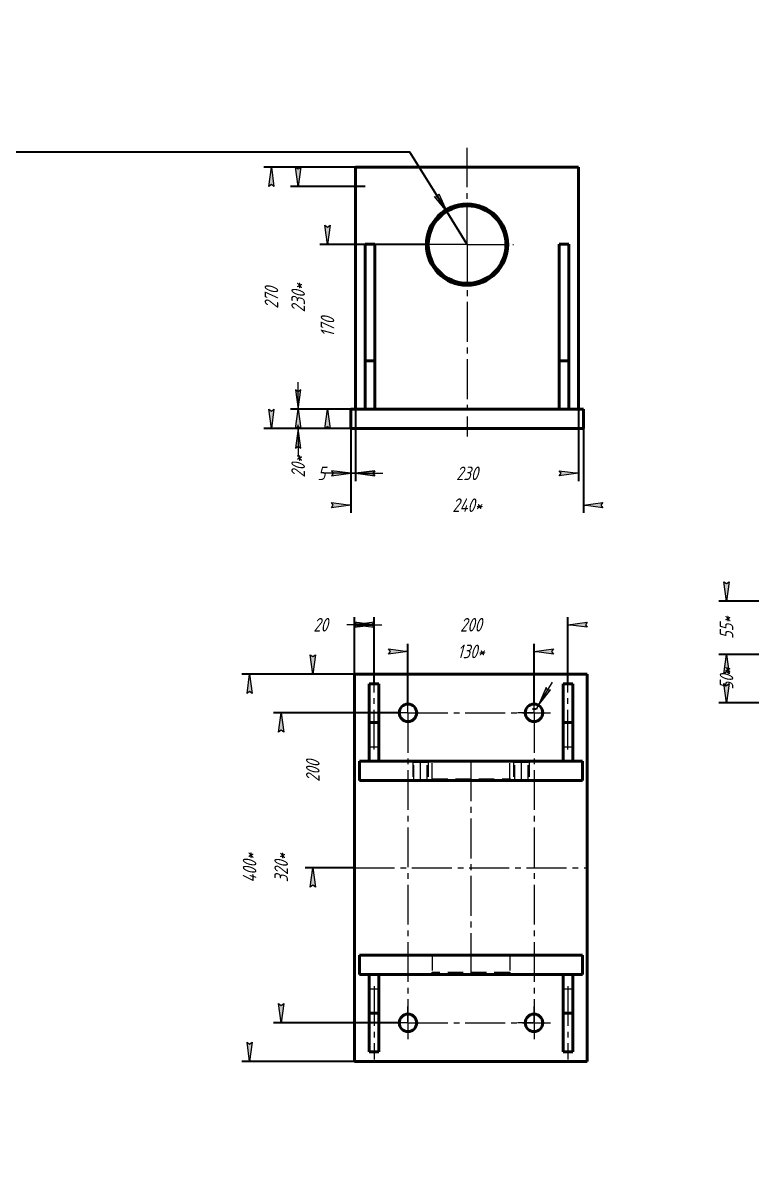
# Model space of a CAD drawing. Header units: millimetres. Extents: x 0 to 420, y 0 to 297.
# Drawn here: x 0 to 188, y 0 to 297 of the extents above; entities that cross this region are included whole.
import ezdxf

# ---------------------------------------------------------------- set-up
doc = ezdxf.new("R2010")
doc.units = ezdxf.units.MM
for name, pattern in [('K5LT_AXLED', [14.786122, 10.286122, -1.5, 1.5, -1.5]), ('K5LT_BASIC', [0]), ('K5LT_DASHED', [6, 4, -2]), ('K5LT_THIN', [0])]:
    doc.linetypes.add(name, pattern=pattern)
doc.layers.add('Системный слой', color=7, linetype='Continuous')
doc.styles.add('KDIMTEXTSTYLE', font='GOST_AU.SHX', dxfattribs={"width": 0.96, "oblique": 15, "height": 5})
doc.dimstyles.new('KDIMSTYLE (0.25)', dxfattribs={"dimtxt": 5, "dimasz": 1, "dimexe": 2, "dimexo": 0.0625, "dimgap": 1, "dimtad": 1, "dimlfac": 4, "dimtxsty": 'KDIMTEXTSTYLE', "dimsah": 1, "dimcen": 0.09, "dimdle": 1, "dimadec": 0, "dimazin": 0, "dimtfac": 0.667, "dimtmove": 0, "dimatfit": 3, "dimfxl": 1, "dimtvp": 1, "dimtolj": 1, "dimtzin": 0, "dimarcsym": 0})

# ---------------------------------------------------------------- blocks, each defined once
blk = doc.blocks.new('U0')
at = {"layer": 'Системный слой', "color": 30, "linetype": 'K5LT_AXLED', "lineweight": 18, "true_color": 0xff8000}
for q in [(114.5, 264.83), (102.5, 239.83), (126.5, 239.83), (114.5, 190.33)]:
    blk.add_line((114.5, 239.83), q, dxfattribs=at)
blk = doc.blocks.new('KDIMARROW_01')
at = {"layer": 'Системный слой'}
blk.add_hatch(color=0, dxfattribs=at).paths.add_polyline_path([(-5, -0.66), (0, 0), (-5, 0.66), (-4.5, 0)])
at = {"layer": 'Системный слой', "color": 0, "linetype": 'K5LT_THIN', "lineweight": 18}
for p, q in [((-4.5, 0), (-5, 0.66)), ((-5, 0.66), (0, 0)), ((0, 0), (-5, -0.66)), ((-5, -0.66), (-4.5, 0)), ((0, 0), (-1, 0))]:
    blk.add_line(p, q, dxfattribs=at)
blk = doc.blocks.new('KDIMARROW_02')
at = {"layer": 'Системный слой'}
blk.add_hatch(color=0, dxfattribs=at).paths.add_polyline_path([(4.5, 0), (5, 0.66), (0, 0), (5, -0.66)])
at = {"layer": 'Системный слой', "color": 0, "linetype": 'K5LT_THIN', "lineweight": 18}
for p, q in [((0, 0), (-1, 0)), ((5, 0.66), (0, 0)), ((0, 0), (5, -0.66)), ((0, 0), (7, 0)), ((4.5, 0), (5, 0.66)), ((5, -0.66), (4.5, 0))]:
    blk.add_line(p, q, dxfattribs=at)
blk = doc.blocks.new('U9')
at = {"layer": 'Системный слой', "color": 30, "linetype": 'K5LT_AXLED', "lineweight": 18, "true_color": 0xff8000}
for q in [(131.75, 123.25), (127.5, 119), (131.75, 39.25), (136, 119)]:
    blk.add_line((131.75, 119), q, dxfattribs=at)
blk = doc.blocks.new('U10')
at = {"layer": 'Системный слой', "color": 30, "linetype": 'K5LT_AXLED', "lineweight": 18, "true_color": 0xff8000}
for q in [(99.25, 123.25), (95, 119), (99.25, 39.25), (131.5, 119)]:
    blk.add_line((99.25, 119), q, dxfattribs=at)
blk = doc.blocks.new('U11')
at = {"layer": 'Системный слой', "color": 30, "linetype": 'K5LT_AXLED', "lineweight": 18, "true_color": 0xff8000}
for q in [(99.25, 43.25), (95, 39), (99.25, 34.75), (131.5, 39)]:
    blk.add_line((99.25, 39), q, dxfattribs=at)
blk = doc.blocks.new('U12')
at = {"layer": 'Системный слой', "color": 30, "linetype": 'K5LT_AXLED', "lineweight": 18, "true_color": 0xff8000}
for q in [(131.75, 43.25), (127.5, 39), (131.75, 34.75), (136, 39)]:
    blk.add_line((131.75, 39), q, dxfattribs=at)

msp = doc.modelspace()

# ---------------------------------------------------------------- linework, layer by layer
at = {"layer": 'Системный слой', "color": 150, "linetype": 'K5LT_BASIC', "lineweight": 40, "true_color": 0x0080ff}
for p, q in [((85.75, 259.8329), (143.25, 259.8329)), ((85.75, 197.3329), (85.75, 259.8329)), ((143.25, 259.8329), (143.25, 197.3329)), ((88.25, 239.915), (90.75, 239.915)), ((88.25, 239.915), (88.25, 209.8329)), ((90.75, 239.915), (90.75, 209.8329)), ((138.25, 239.915), (140.75, 239.915)), ((138.25, 239.915), (138.25, 209.8329)), ((140.75, 239.915), (140.75, 209.8329)), ((88.25, 209.8329), (88.25, 197.3329)), ((88.25, 209.8329), (90.75, 209.8329)), ((90.75, 209.8329), (90.75, 197.3329)), ((138.25, 209.8329), (138.25, 197.3329)), ((138.25, 209.8329), (140.75, 209.8329)), ((140.75, 209.8329), (140.75, 197.3329)), ((84.5, 197.3329), (144.5, 197.3329)), ((84.5, 192.3329), (84.5, 197.3329)), ((144.5, 192.3329), (144.5, 197.3329)), ((84.5, 192.3329), (144.5, 192.3329)), ((85.5, 129), (85.5, 29)), ((145.5, 129), (85.5, 129)), ((145.5, 29), (145.5, 129)), ((89.25, 126.5), (91.75, 126.5)), ((89.25, 116.4726), (89.25, 126.5)), ((91.75, 116.4726), (91.75, 126.5)), ((139.25, 126.5), (141.75, 126.5)), ((139.25, 116.4726), (139.25, 126.5)), ((141.75, 116.4726), (141.75, 126.5)), ((89.25, 116.4726), (91.75, 116.4726)), ((89.25, 106.5), (89.25, 116.4726)), ((91.75, 106.5), (91.75, 116.4726)), ((139.25, 116.4726), (141.75, 116.4726)), ((139.25, 106.5), (139.25, 116.4726)), ((141.75, 106.5), (141.75, 116.4726)), ((86.75, 106.5), (86.75, 101.5)), ((144.25, 106.5), (86.75, 106.5)), ((144.25, 106.5), (144.25, 101.5)), ((144.25, 101.5), (86.75, 101.5)), ((86.75, 51.5), (86.75, 56.5)), ((86.75, 56.5), (144.25, 56.5)), ((144.25, 51.5), (144.25, 56.5)), ((86.75, 51.5), (144.25, 51.5)), ((89.25, 51.5), (89.25, 41.5274)), ((91.75, 51.5), (91.75, 41.5274)), ((139.25, 51.5), (139.25, 41.5274)), ((141.75, 51.5), (141.75, 41.5274)), ((89.25, 41.5274), (91.75, 41.5274)), ((89.25, 41.5274), (89.25, 31.5)), ((91.75, 41.5274), (91.75, 31.5)), ((139.25, 41.5274), (141.75, 41.5274)), ((139.25, 41.5274), (139.25, 31.5)), ((141.75, 41.5274), (141.75, 31.5)), ((89.25, 31.5), (91.75, 31.5)), ((139.25, 31.5), (141.75, 31.5)), ((85.5, 29), (145.5, 29))]:
    msp.add_line(p, q, dxfattribs=at)
at = {"layer": 'Системный слой', "color": 30, "linetype": 'K5LT_AXLED', "lineweight": 18, "true_color": 0xff8000}
for p, q in [((90.5, 109.5), (90.5, 128.5)), ((140.5, 109.5), (140.5, 128.5)), ((102.4592, 101.5), (102.4592, 106.5)), ((115.5, 106.5), (115.5, 51.5)), ((128.5, 101.5), (128.5, 106.5)), ((85.5, 79), (145.5, 79)), ((90.5, 48.5), (90.5, 29.5)), ((140.5, 48.5), (140.5, 29.5))]:
    msp.add_line(p, q, dxfattribs=at)
at = {"layer": 'Системный слой', "color": 7, "linetype": 'K5LT_DASHED', "lineweight": 18}
for p, q in [((89.25, 110.25), (91.75, 110.25)), ((139.25, 110.25), (141.75, 110.25)), ((89.25, 106.5), (91.75, 106.5)), ((100.5, 106.5), (100.5, 101.5)), ((100.5, 106.5), (100.5, 101.5)), ((100.5206, 106.5), (100.7706, 106.25)), ((100.5206, 106.5), (100.7706, 106.25)), ((100.7706, 101.5), (100.7706, 106.25)), ((100.7706, 101.5), (100.7706, 106.25)), ((100.7706, 106.25), (104.2294, 106.25)), ((100.7706, 106.25), (104.2294, 106.25)), ((104.4794, 106.5), (104.2294, 106.25)), ((104.4794, 106.5), (104.2294, 106.25)), ((104.2294, 101.5), (104.2294, 106.25)), ((104.2294, 101.5), (104.2294, 106.25)), ((104.5, 106.5), (104.5, 101.5)), ((104.5, 106.5), (104.5, 101.5)), ((105.5, 102), (105.5, 106.5)), ((125.5, 102), (125.5, 106.5)), ((126.5, 106.5), (126.5, 101.5)), ((126.5, 106.5), (126.5, 101.5)), ((126.5206, 106.5), (126.7706, 106.25)), ((126.5206, 106.5), (126.7706, 106.25)), ((126.7706, 101.5), (126.7706, 106.25)), ((126.7706, 101.5), (126.7706, 106.25)), ((126.7706, 106.25), (130.2294, 106.25)), ((126.7706, 106.25), (130.2294, 106.25)), ((130.4794, 106.5), (130.2294, 106.25)), ((130.4794, 106.5), (130.2294, 106.25)), ((130.2294, 101.5), (130.2294, 106.25)), ((130.2294, 101.5), (130.2294, 106.25)), ((130.5, 106.5), (130.5, 101.5)), ((130.5, 106.5), (130.5, 101.5)), ((139.25, 106.5), (141.75, 106.5)), ((100.5, 101.5), (104.5, 101.5)), ((104.5, 101.5), (100.5, 101.5)), ((100.5, 101.5), (104.5, 101.5)), ((104.5, 101.5), (100.5, 101.5)), ((105, 101.5), (105.5, 102)), ((105.5, 102), (125.5, 102)), ((126, 101.5), (125.5, 102)), ((126.5, 101.5), (130.5, 101.5)), ((130.5, 101.5), (126.5, 101.5)), ((126.5, 101.5), (130.5, 101.5)), ((130.5, 101.5), (126.5, 101.5)), ((105.5, 56.5), (105.5, 52)), ((125.5, 56.5), (125.5, 52)), ((89.25, 51.5), (91.75, 51.5)), ((105, 51.5), (105.5, 52)), ((125.5, 52), (105.5, 52)), ((126, 51.5), (125.5, 52)), ((139.25, 51.5), (141.75, 51.5)), ((89.25, 47.75), (91.75, 47.75)), ((139.25, 47.75), (141.75, 47.75))]:
    msp.add_line(p, q, dxfattribs=at)
at = {"layer": 'Системный слой', "color": 150, "linetype": 'K5LT_BASIC', "lineweight": 40, "true_color": 0x0080ff}
for centre, radius in [((114.5, 239.8329), 10.5), ((114.5, 239.8329), 10), ((99.25, 119), 2.25), ((131.75, 119), 2.25), ((99.25, 39), 2.25), ((131.75, 39), 2.25)]:
    msp.add_circle(centre, radius, dxfattribs=at)

# ---------------------------------------------------------------- block references
at = {"layer": 'Системный слой'}
for name in ['U0', 'U10', 'U9', 'U11', 'U12']:
    msp.add_blockref(name, (0, 0), dxfattribs=at)

# ---------------------------------------------------------------- dimensions: what is measured, and where the dimension line sits
at = {"layer": 'Системный слой', "color": 7}
msp.add_diameter_dim(center=(114.5, 239.8329), radius=10, location=(99.7757, 263.705), dimstyle='KDIMSTYLE (0.25)', override={"dimtih": 1, "dimtoh": 1, "dimpost": '\\H3.5;\\W0.965;\\Q15;∅<>\\H3.5;\\W0.965;\\Q15;\\Q15;*', "dimblk1": 'KDIMARROW_01', "dimblk2": 'KDIMARROW_01', "dimclrt": 7, "dimtmove": 1, "dimatfit": 2, "dimtolj": 1}, dxfattribs=at).render()
for base, p1, p2, location, override in [((64.0484, 259.8329), (84.5, 192.3329), (85.75, 259.8329), (64.0484, 226.0829), {"dimexo": 0, "dimpost": '\\H3.5;\\W0.965;\\Q15;<>', "dimblk1": 'KDIMARROW_01', "dimblk2": 'KDIMARROW_01', "dimse1": 0, "dimse2": 0, "dimclrt": 7, "dimtolj": 1}), ((70.9326, 197.3329), (88.25, 254.8329), (88.25, 197.3329), (70.9326, 226.0829), {"dimexo": 0, "dimpost": '\\H3.5;\\W0.965;\\Q15;\\Q15;\\H3.5;\\W0.965;\\Q15;<>\\H3.5;\\W0.965;\\Q15;\\Q15;\\H3.5;\\W0.965;\\Q15;\\Q15;*\\Q15;', "dimblk1": 'KDIMARROW_01', "dimblk2": 'KDIMARROW_01', "dimse1": 0, "dimse2": 0, "dimclrt": 7, "dimtolj": 1}), ((78.5, 197.3329), (104.5, 239.8329), (114.5, 197.3329), (78.5, 218.5829), {"dimexo": 0, "dimpost": '\\H3.5;\\W0.965;\\Q15;<>', "dimblk1": 'KDIMARROW_01', "dimblk2": 'KDIMARROW_01', "dimse1": 0, "dimse2": 0, "dimclrt": 7, "dimtolj": 1}), ((70.9326, 197.3329), (84.5, 192.3329), (84.5, 197.3329), (70.9326, 182.5011), {"dimexo": 0, "dimpost": '\\H3.5;\\W0.965;\\Q15;<>\\H3.5;\\W0.965;\\Q15;\\Q15;*', "dimblk1": 'KDIMARROW_02', "dimblk2": 'KDIMARROW_02', "dimse1": 0, "dimse2": 0, "dimclrt": 7, "dimtolj": 1}), ((181.3872, 134.0829), (192.1504, 147.8329), (207.9004, 134.0829), (181.3872, 140.9579), {"dimexo": 0, "dimpost": '\\H3.5;\\W0.965;\\Q15;\\Q15;\\H3.5;\\W0.965;\\Q15;<>\\H3.5;\\W0.965;\\Q15;\\Q15;\\H3.5;\\W0.965;\\Q15;\\Q15;*\\Q15;', "dimblk1": 'KDIMARROW_01', "dimblk2": 'KDIMARROW_01', "dimse1": 0, "dimse2": 0, "dimclrt": 7, "dimtolj": 1}), ((181.3872, 134.0829), (207.9004, 121.5829), (207.9004, 134.0829), (181.3872, 127.8329), {"dimexo": 0, "dimpost": '\\H3.5;\\W0.965;\\Q15;\\Q15;\\H3.5;\\W0.965;\\Q15;<>\\H3.5;\\W0.965;\\Q15;\\Q15;\\H3.5;\\W0.965;\\Q15;\\Q15;*\\Q15;', "dimblk1": 'KDIMARROW_01', "dimblk2": 'KDIMARROW_01', "dimse1": 0, "dimse2": 0, "dimclrt": 7, "dimtolj": 1}), ((58.4123, 129), (85.5, 29), (85.5, 129), (58.4123, 79), {"dimexo": 0, "dimpost": '\\H3.5;\\W0.965;\\Q15;\\Q15;\\H3.5;\\W0.965;\\Q15;<>\\H3.5;\\W0.965;\\Q15;\\Q15;\\H3.5;\\W0.965;\\Q15;\\Q15;*\\Q15;', "dimblk1": 'KDIMARROW_01', "dimblk2": 'KDIMARROW_01', "dimse1": 0, "dimse2": 0, "dimclrt": 7, "dimtolj": 1}), ((74.7076, 79), (85.5, 129), (85.5, 79), (74.7076, 104), {"dimexo": 0, "dimpost": '\\H3.5;\\W0.965;\\Q15;<>', "dimblk1": 'KDIMARROW_01', "dimblk2": 'KDIMARROW_01', "dimse1": 0, "dimse2": 0, "dimclrt": 7, "dimtolj": 1}), ((66.56, 119), (97, 39), (97, 119), (66.56, 79), {"dimexo": 0, "dimpost": '\\H3.5;\\W0.965;\\Q15;\\Q15;\\H3.5;\\W0.965;\\Q15;<>\\H3.5;\\W0.965;\\Q15;\\Q15;\\H3.5;\\W0.965;\\Q15;\\Q15;*\\Q15;', "dimblk1": 'KDIMARROW_01', "dimblk2": 'KDIMARROW_01', "dimse1": 0, "dimse2": 0, "dimclrt": 7, "dimtolj": 1})]:
    msp.add_linear_dim(base=base, p1=p1, p2=p2, angle=90, location=location, dimstyle='KDIMSTYLE (0.25)', override=override, dxfattribs=at).render()
for base, p1, p2, location, override in [((84.5, 180.7991), (85.75, 197.3329), (84.5, 197.3329), (76.937, 180.7991), {"dimexo": 0, "dimpost": '\\H3.5;\\W0.965;\\Q15;<>', "dimblk1": 'KDIMARROW_02', "dimblk2": 'KDIMARROW_02', "dimse1": 0, "dimse2": 0, "dimclrt": 7, "dimtolj": 1}), ((143.25, 180.7991), (85.75, 197.3329), (143.25, 197.3329), (114.5, 180.7991), {"dimexo": 0, "dimpost": '\\H3.5;\\W0.965;\\Q15;<>', "dimblk1": 'KDIMARROW_01', "dimblk2": 'KDIMARROW_01', "dimse1": 0, "dimse2": 0, "dimclrt": 7, "dimtolj": 1}), ((84.5, 172.5817), (144.5, 192.3329), (84.5, 192.3329), (114.5, 172.5817), {"dimexo": 0, "dimpost": '\\H3.5;\\W0.965;\\Q15;\\Q15;\\H3.5;\\W0.965;\\Q15;<>\\H3.5;\\W0.965;\\Q15;\\Q15;\\H3.5;\\W0.965;\\Q15;\\Q15;*\\Q15;', "dimblk1": 'KDIMARROW_01', "dimblk2": 'KDIMARROW_01', "dimse1": 0, "dimse2": 0, "dimclrt": 7, "dimtolj": 1}), ((85.5, 141.7261), (90.5, 126.5), (85.5, 129), (76.7331, 141.7261), {"dimexo": 0, "dimpost": '\\H3.5;\\W0.965;\\Q15;<>', "dimblk1": 'KDIMARROW_02', "dimblk2": 'KDIMARROW_02', "dimse1": 0, "dimse2": 0, "dimclrt": 7, "dimtolj": 1}), ((90.5, 141.7261), (140.5, 126.5), (90.5, 126.5), (115.5, 141.7261), {"dimexo": 0, "dimpost": '\\H3.5;\\W0.965;\\Q15;<>', "dimblk1": 'KDIMARROW_01', "dimblk2": 'KDIMARROW_01', "dimse1": 0, "dimse2": 0, "dimclrt": 7, "dimtolj": 1}), ((99.25, 134.838), (131.75, 121.25), (99.25, 121.25), (115.5, 134.838), {"dimexo": 0, "dimpost": '\\H3.5;\\W0.965;\\Q15;\\Q15;\\H3.5;\\W0.965;\\Q15;<>\\H3.5;\\W0.965;\\Q15;\\Q15;\\H3.5;\\W0.965;\\Q15;\\Q15;*\\Q15;', "dimblk1": 'KDIMARROW_01', "dimblk2": 'KDIMARROW_01', "dimse1": 0, "dimse2": 0, "dimclrt": 7, "dimtolj": 1})]:
    msp.add_linear_dim(base=base, p1=p1, p2=p2, location=location, dimstyle='KDIMSTYLE (0.25)', override=override, dxfattribs=at).render()
msp.add_diameter_dim_2p(p1=(130.5982, 117.0672), p2=(132.9018, 120.9328), dimstyle='KDIMSTYLE (0.25)', override={"dimtih": 1, "dimtoh": 1, "dimpost": '\\H3.5;\\W0.965;\\Q15;∅<>\\H3.5;\\W0.965;\\Q15;\\Q15;*\\X\\H3.5;\\W0.965;\\Q15;\\Q15;4 отв.', "dimblk1": 'KDIMARROW_02', "dimblk2": 'KDIMARROW_02', "dimclrt": 7, "dimtmove": 1, "dimatfit": 2, "dimtolj": 1}, dxfattribs=at).render()

doc.saveas('drawing.dxf')
